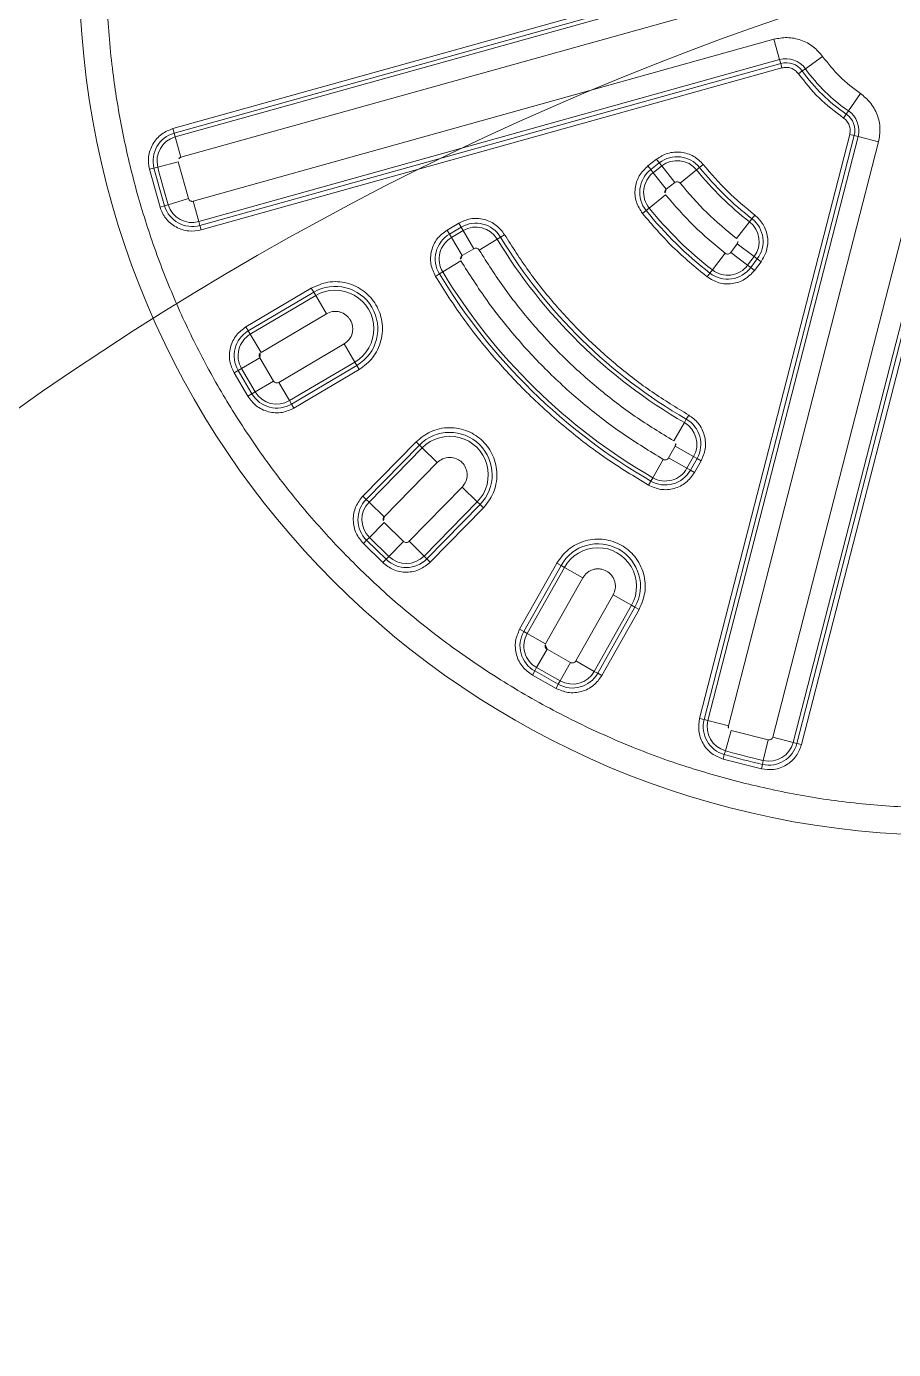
# Model space of a CAD drawing. Header units: metres. Extents: x 859577 to 860336, y 1645916 to 1646650.
# Drawn here: x 859953.9098 to 859954.1025, y 1646454.1554 to 1646454.4494 of the extents above; entities that cross this region are included whole.
import ezdxf

# ---------------------------------------------------------------- set-up
doc = ezdxf.new("R2010")
doc.units = ezdxf.units.M
doc.layers.add('A-ACCESORIOS', color=30, linetype='Continuous', lineweight=20)
doc.layers.add('PISO', color=31, linetype='Continuous', lineweight=15)

# ---------------------------------------------------------------- blocks, each defined once
blk = doc.blocks.new('mu10-3')
at = {"layer": 'A-ACCESORIOS', "linetype": 'Continuous', "ltscale": 20}
for p, q in [((-0.6771090008782039, 0.1884893867574533), (-0.610116943353944, 0.3045230340929947)), ((-0.6092129550542609, 0.3040011161958773), (-0.676205012573746, 0.1879674688684645)), ((-0.6754516889872093, 0.1875325372929524), (-0.6084596314638588, 0.3035661846270159)), ((-0.5501980854910471, 0.3035661846047333), (-0.4832060827177997, 0.1875326321004422)), ((-0.4824527590947127, 0.1879675636969296), (-0.5494447618681306, 0.3040011162012206)), ((-0.5485407735651506, 0.3045230340929947), (-0.4815487707905959, 0.1884894815867142)), ((-0.6713837416205024, 0.1851839067854257), (-0.6043916840970383, 0.3012175541197735)), ((-0.5860311184472948, 0.2963595714898588), (-0.5852176415598365, 0.3009858568279924)), ((-0.5726265984650922, 0.2963595714518874), (-0.5734400753591444, 0.3009858568279924)), ((-0.5542660328136435, 0.3012175541283), (-0.4872740300429541, 0.1851840016168467)), ((-0.5955998209263953, 0.296141569555175), (-0.6625918784514511, 0.1801079222182693)), ((-0.5915318736021504, 0.2937929390724889), (-0.5955998209263953, 0.296141569555175)), ((-0.586181762323406, 0.2955028519374423), (-0.5863625349664403, 0.2944747885208017)), ((-0.5860311184472948, 0.2963595714898588), (-0.5861817623232923, 0.2955028519377265)), ((-0.5724759545958591, 0.2955028519377265), (-0.5726265984650922, 0.2963595714518874)), ((-0.5724759545958591, 0.2955028519377265), (-0.5722951819526543, 0.2944747885208017)), ((-0.5671258433488902, 0.2937929390504905), (-0.5630578959819559, 0.296141569557733)), ((-0.4960658932077422, 0.1801080170519072), (-0.5630578959819559, 0.296141569557733)), ((-0.5915318736021504, 0.2937929390724889), (-0.6585239310937823, 0.1777592917163133)), ((-0.6577706075072456, 0.1773243601409149), (-0.5907785499845204, 0.2933580074737847)), ((-0.5898745616801193, 0.2928360895845685), (-0.6568666192039245, 0.1768024422496524)), ((-0.590778549984293, 0.2933580074736142), (-0.5915318736021504, 0.2937929390724889)), ((-0.5907785499845204, 0.2933580074737847), (-0.5898745616809151, 0.2928360895832611)), ((-0.5678791669314478, 0.2933580074683277), (-0.5687831552360763, 0.2928360895793958)), ((-0.5017911524637384, 0.1768025370769237), (-0.5687831552389753, 0.2928360895845685)), ((-0.5671258433488902, 0.2937929390504905), (-0.5678791669354268, 0.2933580074749784)), ((-0.5678791669354268, 0.2933580074749784), (-0.5008871641612131, 0.1773244549692663)), ((-0.5001338405746765, 0.1777593865448921), (-0.5671258433488902, 0.2937929390504905)), ((-0.5874625186858111, 0.2642291535958634), (-0.5873424578091431, 0.2652660617517313)), ((-0.5711951982333972, 0.2642291535958634), (-0.5713152591098378, 0.2652660617516744)), ((-0.5875625694163773, 0.2633650634660398), (-0.5881028433611846, 0.2586989767647765)), ((-0.5875625694163773, 0.2633650634660398), (-0.5874625186858111, 0.2642291535958634)), ((-0.5711951982333972, 0.2642291535959203), (-0.571095147502831, 0.2633650634660967)), ((-0.571095147502831, 0.2633650634660398), (-0.57055487355791, 0.2586989767647765)), ((-0.595920585554893, 0.2564318122892928), (-0.5956058972328719, 0.2588221074047397)), ((-0.5956058972328719, 0.2588221074047397), (-0.5945709916117039, 0.2586858594949604)), ((-0.564086725307277, 0.2586858594947898), (-0.563051819686109, 0.2588221074045691)), ((-0.5630518196863363, 0.2588221074054786), (-0.5627371313642016, 0.2564318122892928)), ((-0.5948856799336681, 0.2562955643798546), (-0.5959205855547793, 0.2564318122896907)), ((-0.5945709916117039, 0.2586858594949604), (-0.5948856799336681, 0.2562955643798546)), ((-0.5948856799336681, 0.2562955643798546), (-0.5940232585825811, 0.2561820244550859)), ((-0.5937085702607874, 0.2585723195699074), (-0.5945709916117039, 0.2586858594947898)), ((-0.5940232585825811, 0.2561820244550859), (-0.5937085702607874, 0.2585723195699074)), ((-0.5940232585825811, 0.2561820244550859), (-0.5893661832872112, 0.2555689088611643)), ((-0.5890514949654175, 0.2579592039758154), (-0.5937085702607874, 0.2585723195699074)), ((-0.5893661832872112, 0.2555689088611643), (-0.5890514949654175, 0.2579592039758154)), ((-0.5649491466583072, 0.2585723195699074), (-0.569606221953677, 0.2579592039758154)), ((-0.569606221953677, 0.2579592039758154), (-0.5692915336318833, 0.2555689088609938)), ((-0.5646344583365135, 0.2561820244550859), (-0.5692915336318833, 0.2555689088609938)), ((-0.564086725307277, 0.2586858594947898), (-0.5649491466583072, 0.2585723195699074)), ((-0.5649491466583072, 0.2585723195699074), (-0.5646344583365135, 0.2561820244550859)), ((-0.5637720369855401, 0.2562955643798546), (-0.5646344583365135, 0.256182024455029)), ((-0.5637720369855401, 0.2562955643797409), (-0.564086725307277, 0.2586858594947898)), ((-0.5637720369855401, 0.2562955643797409), (-0.5627371313642016, 0.2564318122895202)), ((-0.5891576465788262, 0.2499395333993562), (-0.5886151631116832, 0.2546053637356067)), ((-0.5695000703402684, 0.2499395333993562), (-0.5700425538074114, 0.2546053637356067)), ((-0.5892581064802584, 0.2490754907445307), (-0.5891576465788262, 0.2499395333993562)), ((-0.569399610438893, 0.2490754907444739), (-0.5695000703402684, 0.2499395333993562)), ((-0.5892581064802016, 0.2490754907444739), (-0.5893786583617953, 0.248038639558672)), ((-0.569399610438893, 0.2490754907444739), (-0.569279058557413, 0.2480386395586152)), ((-0.6084422170989114, 0.2213775915448082), (-0.6096131971699492, 0.2168286282880558)), ((-0.6084422170989114, 0.2213775915448082), (-0.6082253689376671, 0.2222199921479842)), ((-0.6082253689375534, 0.2222199921479842), (-0.6079651511440147, 0.2232308728717385)), ((-0.5504323479815412, 0.2222199921479842), (-0.5506925657750799, 0.2232308728717385)), ((-0.5504323479815412, 0.222219992148041), (-0.5502154998201831, 0.221377591544865)), ((-0.5502154998201831, 0.221377591544865), (-0.5490445197491454, 0.2168286282880558)), ((-0.6178207216086662, 0.2150205139730019), (-0.6170407866997607, 0.2179312706801397)), ((-0.6160325187603917, 0.2176611060999676), (-0.6170407866997607, 0.2179312706800829)), ((-0.6160325187603917, 0.2176611060999676), (-0.6168124536691835, 0.2147503493936256)), ((-0.616032518760619, 0.2176611060998539), (-0.6151922954778115, 0.2174359689498147)), ((-0.5426251981587029, 0.2176611060999676), (-0.5434654214413968, 0.2174359689498147)), ((-0.5426251981587029, 0.2176611060999676), (-0.5416169302193339, 0.217931270680026)), ((-0.5418452632496837, 0.2147503493932845), (-0.5426251981587029, 0.2176611060999676)), ((-0.5416169302194476, 0.2179312706804808), (-0.5408369953105421, 0.2150205139733998)), ((-0.6168124536691835, 0.2147503493936256), (-0.6178207216085525, 0.215020513973684)), ((-0.6168124536691835, 0.2147503493936256), (-0.6159722303864896, 0.2145252122435863)), ((-0.6159722303864896, 0.2145252122435863), (-0.6151922954776978, 0.2174359689497578)), ((-0.6151922954776978, 0.2174359689497578), (-0.6106550897509919, 0.2162202283393526)), ((-0.6114350246597837, 0.2133094716331811), (-0.6106550897509919, 0.2162202283393526)), ((-0.5434654214413968, 0.2174359689498147), (-0.5480026271681027, 0.2162202283393526)), ((-0.5480026271681027, 0.2162202283393526), (-0.5472226922595382, 0.2133094716336927)), ((-0.5434654214413968, 0.2174359689498147), (-0.542685486532605, 0.2145252122435295)), ((-0.542685486532605, 0.2145252122435295), (-0.5418452632497974, 0.2147503493934551)), ((-0.5408369953105421, 0.2150205139733998), (-0.5418452632496837, 0.2147503493932845)), ((-0.6159722303864896, 0.2145252122435863), (-0.6114350246597837, 0.2133094716331811)), ((-0.6119928548783946, 0.207708627886916), (-0.6108207974484117, 0.2122573136772985)), ((-0.5466648620408137, 0.207708627886916), (-0.5478369194706829, 0.2122573136773553)), ((-0.5472226922595382, 0.2133094716336927), (-0.542685486532605, 0.2145252122435295)), ((-0.6122099025505463, 0.2068662786664959), (-0.6124703597571965, 0.2058554596019349)), ((-0.6122099025505463, 0.206866278666439), (-0.6119928548782809, 0.207708627886916)), ((-0.546447814368662, 0.206866278666439), (-0.5466648620408137, 0.2077086278868592)), ((-0.546447814368662, 0.2068662786664959), (-0.546187357161898, 0.2058554596019349)), ((-0.676205012573746, 0.1879674688684645), (-0.6771090008774081, 0.1884893867588744)), ((-0.4824527590948264, 0.1879675636969296), (-0.4815487707910506, 0.1884894815874532)), ((-0.6762050125736323, 0.1879674688684077), (-0.6754516889872093, 0.1875325372929524)), ((-0.6754516889872093, 0.1875325372929524), (-0.6713837416205024, 0.1851839067854257)), ((-0.4832060826812494, 0.1875326321214743), (-0.4872740300429541, 0.1851840016168467)), ((-0.4824527590947127, 0.1879675636969296), (-0.4832060826812494, 0.1875326321214743)), ((-0.6735338572148635, 0.1800132070983977), (-0.6710877191769669, 0.1840232781373743)), ((-0.6637450235758706, 0.1797839708556808), (-0.6710877191770805, 0.1840232781374311)), ((-0.63468741443927, 0.1683726248263611), (-0.6303199858249968, 0.1846720903129722)), ((-0.6293117178948933, 0.184401925699035), (-0.633679146499901, 0.16810246024653)), ((-0.6328389232172071, 0.1678773230964907), (-0.6284714946120857, 0.1841767885489389)), ((-0.6293117178948933, 0.184401925699035), (-0.6303199858341486, 0.1846720902790935)), ((-0.6293117178948933, 0.184401925699035), (-0.6284714946120857, 0.1841767885489389)), ((-0.6284714946120857, 0.1841767885489389), (-0.623934288885323, 0.1829610479385337)), ((-0.6283017174903875, 0.1666615824861424), (-0.623934288885323, 0.1829610479385337)), ((-0.5301862225101104, 0.1841767884514525), (-0.5347234280231987, 0.1829610478983454)), ((-0.5347234280231987, 0.1829610478983454), (-0.530355999428707, 0.1666615824857445)), ((-0.529345999025395, 0.1844019257034688), (-0.5301862225101104, 0.1841767884514525)), ((-0.5301862225101104, 0.1841767884514525), (-0.5258187937020011, 0.1678773230964907)), ((-0.5293459990255087, 0.184401925703412), (-0.5283377310861397, 0.1846720902835273)), ((-0.5249785704191936, 0.1681024602465868), (-0.5293459990255087, 0.184401925703412)), ((-0.5283377310873902, 0.1846720902877905), (-0.5239703024801656, 0.1683726248273274)), ((-0.4875701127028833, 0.1840233362406707), (-0.4949126861816922, 0.1797840994661328)), ((-0.4851243045429783, 0.1800130639950339), (-0.4875701127028833, 0.1840233362406707)), ((-0.6739868457403304, 0.1792706013503675), (-0.6735338572148635, 0.1800132070983409)), ((-0.6659947779477875, 0.175660517654137), (-0.6637450235758706, 0.1797839708556239)), ((-0.6585239310937823, 0.1777592917163133), (-0.662591878460546, 0.1801079222235558)), ((-0.6164567347908019, 0.1809574433360694), (-0.62082416339058, 0.1646579779031185)), ((-0.6119195292832273, 0.1797417027628399), (-0.6164567347908019, 0.1809574433360694)), ((-0.6119195292712334, 0.1797417028074051), (-0.6162869578775485, 0.1634422373505799)), ((-0.6154467343807823, 0.1632171001431857), (-0.6110793057745809, 0.1795165656000108)), ((-0.6110793057745809, 0.1795165656000108), (-0.6119195292712334, 0.1797417028074051)), ((-0.6110793057745809, 0.1795165656000108), (-0.6100710378353256, 0.1792464010198955)), ((-0.5475784111433768, 0.1795165655956339), (-0.5485866790826321, 0.1792464010155754)), ((-0.5475784111433768, 0.1795165655956339), (-0.5467381878604556, 0.17974170274573)), ((-0.5475784111432631, 0.1795165655956339), (-0.5432109825383122, 0.1632171001432994)), ((-0.5467381878605693, 0.17974170274573), (-0.5422009821338065, 0.1809574433560783)), ((-0.5423707592555047, 0.1634422372933386), (-0.5467381878605693, 0.17974170274573)), ((-0.5378335535287988, 0.164657977903687), (-0.5422009821338065, 0.1809574433560783)), ((-0.4960658932077422, 0.1801080170519072), (-0.5001338405746765, 0.1777593865447216)), ((-0.4926625926208317, 0.1756608313440324), (-0.4949126861816922, 0.1797840994661328)), ((-0.4846713771059399, 0.1792704209865974), (-0.4851243045429783, 0.1800130639949771)), ((-0.6739868457403304, 0.1792706013504244), (-0.674530431970993, 0.1783794744528677)), ((-0.6669113445416315, 0.1739805922746314), (-0.6745304319716183, 0.1783794744532656)), ((-0.6577706075072456, 0.1773243601408581), (-0.6585239310937823, 0.1777592917163133)), ((-0.6577706075072456, 0.1773243601409149), (-0.6568666192034698, 0.1768024422503913)), ((-0.6100710378342455, 0.1792464010242156), (-0.6144384664414133, 0.1629469355637525)), ((-0.5887666494487576, 0.1765790486624041), (-0.589810485229691, 0.1765790486624041)), ((-0.589810485229691, 0.1597046003257674), (-0.589810485229691, 0.1765790486974765)), ((-0.5887666494487576, 0.1765790486624041), (-0.5878967862979039, 0.1765790486624041)), ((-0.5887666494486439, 0.1765790486624041), (-0.5887666494486439, 0.1597046003260516)), ((-0.5878967862979039, 0.1597046003260516), (-0.5878967862979039, 0.176579048662461)), ((-0.5878967862979039, 0.176579048662461), (-0.5831995252833622, 0.1765790486623473)), ((-0.5831995252833622, 0.1597046003255969), (-0.5831995252833622, 0.1765790486623473)), ((-0.5707609308428232, 0.1765790486207948), (-0.575458191635903, 0.1765790486415995)), ((-0.575458191635903, 0.1765790486415995), (-0.575458191635903, 0.159704600326279)), ((-0.5707609308427095, 0.1765790486207948), (-0.5707609306213044, 0.1597046003259948)), ((-0.569891067470337, 0.1765790486668948), (-0.5707609308427095, 0.1765790486207948)), ((-0.5698910674704507, 0.1597046003260516), (-0.5698910674704507, 0.1765790486668948)), ((-0.5698910674704507, 0.1765790486668948), (-0.5688472316894035, 0.1765790486668948)), ((-0.5688472316894035, 0.1765790486713286), (-0.5688472316895172, 0.1597046003267337)), ((-0.5442192504775676, 0.1629469355628999), (-0.5485866790917839, 0.179246401049511)), ((-0.5017911524636247, 0.1768025370769237), (-0.5008871641601331, 0.1773244549676747)), ((-0.5001338405746765, 0.1777593865449489), (-0.5008871641610995, 0.17732445496938)), ((-0.484127864179527, 0.1783792493776559), (-0.4917458878374532, 0.1739809813680608)), ((-0.4846713771059399, 0.1792704209865974), (-0.4841278641815734, 0.1783792493764622)), ((-0.66641139912781, 0.1748969152094446), (-0.6669113445437347, 0.1739805922757682)), ((-0.66641139912781, 0.1748969152093878), (-0.6659947779477875, 0.175660517654137)), ((-0.4922459086280355, 0.1748972631733068), (-0.4926625926208317, 0.1756608313440324)), ((-0.4922459086280355, 0.1748972631733068), (-0.4917458878367711, 0.1739809813684587)), ((-0.633679146499901, 0.16810246024653), (-0.63468741443927, 0.1683726248266453)), ((-0.633679146499901, 0.16810246024653), (-0.6328389232172071, 0.1678773230964907)), ((-0.6328389232172071, 0.1678773230964907), (-0.6283017174903875, 0.1666615824861424)), ((-0.5258187937020011, 0.1678773230964907), (-0.530355999428707, 0.1666615824857445)), ((-0.5249785704193073, 0.16810246024653), (-0.5258187937020011, 0.1678773230964907)), ((-0.5249785704193073, 0.16810246024653), (-0.5239703024799383, 0.1683726248266453)), ((-0.6289112042074976, 0.1610743142141473), (-0.6276954635972061, 0.1656115199408532)), ((-0.6218742259360965, 0.1640517240106192), (-0.6276954635972061, 0.1656115199408532)), ((-0.6162869576635899, 0.1634422372933386), (-0.62082416339058, 0.1646579779031185)), ((-0.5423707592555047, 0.1634422372933386), (-0.5378335535287988, 0.164657977903687)), ((-0.5309622533223433, 0.1656115199408532), (-0.5367834909835665, 0.1640517240105623)), ((-0.5309622533223433, 0.1656115199408532), (-0.529746512711597, 0.1610743142140336)), ((-0.6218742259360965, 0.1640517240106192), (-0.6230899665455922, 0.1595145182836291)), ((-0.6154467343807823, 0.1632171001431857), (-0.6162869576635899, 0.1634422372932818)), ((-0.615446734380896, 0.1632171001431857), (-0.614438466441527, 0.1629469355631272)), ((-0.5432109825383122, 0.1632171001432994), (-0.5442192504776813, 0.1629469355631272)), ((-0.5432109825383122, 0.1632171001432994), (-0.5423707592555047, 0.1634422372933386)), ((-0.5355677503731613, 0.1595145182837427), (-0.5367834909835665, 0.1640517240104487)), ((-0.6291363413576505, 0.1602340909313398), (-0.6294065059378227, 0.1592258229921413)), ((-0.6235852682756899, 0.157666027061623), (-0.6294065059371405, 0.1592258229919139)), ((-0.6291363413576505, 0.1602340909312829), (-0.6289112042074976, 0.1610743142140905)), ((-0.6291363413570821, 0.1602340909311692), (-0.6233151036960862, 0.1586742950009352)), ((-0.623089966546047, 0.1595145182837427), (-0.6289112042074976, 0.1610743142140905)), ((-0.623089966546047, 0.1595145182836859), (-0.6233151036960862, 0.1586742950009352)), ((-0.5887666494486439, 0.1597046003260516), (-0.589810485229691, 0.1597046003260516)), ((-0.5887666494486439, 0.1597046003260516), (-0.5878967862979039, 0.1597046003260516)), ((-0.5878967862979039, 0.1597046003260516), (-0.5831995252833622, 0.1597046003255969)), ((-0.5823421528054382, 0.1541499668335859), (-0.5823421528049835, 0.1588472278481277)), ((-0.5763155641135427, 0.1588472278481277), (-0.5823421528049835, 0.1588472278481277)), ((-0.5763155641135427, 0.1588472278481277), (-0.57631556411377, 0.1541499668335859)), ((-0.5707609306211907, 0.1597046003260516), (-0.575458191635903, 0.159704600326279)), ((-0.5698910674704507, 0.1597046003261084), (-0.5707609306213044, 0.1597046003261084)), ((-0.5698910674704507, 0.1597046003260516), (-0.5688472316895172, 0.1597046003260516)), ((-0.5297465127114833, 0.1610743142140336), (-0.5355677503731613, 0.1595145182836859)), ((-0.5353426132230084, 0.1586742950009352), (-0.5355677503731613, 0.1595145182836859)), ((-0.5353426132223262, 0.1586742950012194), (-0.5295213755614441, 0.1602340909313966)), ((-0.5292512109809309, 0.1592258229921981), (-0.5350724486422678, 0.1576660270619072)), ((-0.5297465127114833, 0.1610743142140905), (-0.5295213755615578, 0.1602340909313966)), ((-0.5292512109809309, 0.1592258229921981), (-0.529521375561103, 0.1602340909314535)), ((-0.6235852682756899, 0.1576660270615662), (-0.6233151036957452, 0.1586742950008784)), ((-0.5353426132230084, 0.1586742950009352), (-0.5350724486430636, 0.1576660270616799)), ((-0.57631556411377, 0.1541499668335859), (-0.5823421528054382, 0.1541499668335859)), ((-0.5823421528054382, 0.1532801036827891), (-0.5823421528054382, 0.1541499668335859)), ((-0.5823421528046424, 0.1532801036827323), (-0.57631556411377, 0.1532801036827323)), ((-0.5823421528054382, 0.1532801036827323), (-0.5823421528054382, 0.1522362679017419)), ((-0.57631556411377, 0.1541499668335291), (-0.57631556411377, 0.1532801036827323)), ((-0.5763155641133153, 0.1522362679017419), (-0.5763155641133153, 0.1532801036827323)), ((-0.5763155641133153, 0.1522362679016851), (-0.5823421528046424, 0.1522362679016851))]:
    blk.add_line(p, q, dxfattribs=at)
for centre, radius in [((0, 0), 0.6689513447619461), ((-0.579328858459462, 0.334475672380961), 0.1928508381295697)]:
    blk.add_circle(centre, radius, dxfattribs=at)
for centre, radius, start, end in [((-0.5869478052543968, 0.2911463259742959), 0.005293226190874079, 80.02717248376209, 149.9999999655928), ((-0.5869478052543968, 0.2911463259742959), 0.004423363001115108, 80.0271724839672, 150.0000000184694), ((-0.579328858459462, 0.334475672380961), 0.03957073444687502, 260.0271724839671, 279.9728275160327), ((-0.579328858459462, 0.334475672380961), 0.0387008712960315, 260.0271724839671, 279.9728275160327), ((-0.5717099116646409, 0.2911463259742959), 0.005293226152293152, 30.00000000000341, 99.97282751578169), ((-0.5717099116646409, 0.2911463259742959), 0.004423363001435563, 29.99999989976595, 99.97282751603284), ((-0.5882014574278287, 0.2578472944109649), 0.006424496643351699, 83.39528299658552, 172.4999999988711), ((-0.5882014574278287, 0.2578472944109649), 0.005554633492513458, 83.39528298632315, 172.4999999999748), ((-0.579328858459462, 0.334475672380961), 0.07158570175931442, 263.3952829865166, 276.6047170134834), ((-0.579328858459462, 0.334475672380961), 0.07071583860847248, 263.3952829865166, 276.6047170134834), ((-0.5704562594912659, 0.2578472944109649), 0.006424496643352059, 7.500000000025224, 96.60471701348335), ((-0.5704562594912659, 0.2578472944109649), 0.005554633492582355, 7.499999999962609, 96.60471701367683), ((-0.5882014574278287, 0.2578472944109649), 0.0008573724779792612, 83.39528298632315, 172.5000000001654), ((-0.5704562594912659, 0.257847294410908), 0.0008573724780229328, 7.500000001585392, 96.6047170170538), ((-0.5885161457496224, 0.2554569992961433), 0.006424496643352086, 172.5000000003658, 263.3681510903576), ((-0.5885161457496224, 0.2554569992961433), 0.005554633492508203, 172.5000000004317, 263.3681510899673), ((-0.5701415711694722, 0.2554569992961433), 0.005554633492494062, 276.6318489100326, 7.499999999696831), ((-0.5701415711694722, 0.2554569992961433), 0.006424496643351847, 276.6318489098327, 7.499999998402441), ((-0.5885161457499635, 0.2554569992964844), 0.0008573724783143009, 172.5000000111734, 263.3681511117944), ((-0.5701415711694722, 0.2554569992961433), 0.000857372478007909, 276.6318489119148, 7.500000001256998), ((-0.579328858459462, 0.334475672380961), 0.08510560422096083, 263.3681510901673, 276.6318489098327), ((-0.579328858459462, 0.334475672380961), 0.08597546737180226, 263.3681510901673, 276.6318489098327), ((-0.6098269315316998, 0.2159983240133556), 0.006424496643351396, 75.56449957103419, 164.9999999988798), ((-0.6098269315316998, 0.2159983240133556), 0.005554633492511681, 75.56449957103419, 165.0000000000861), ((-0.579328858459462, 0.334475672380961), 0.1167851169459316, 255.5644995710342, 284.4355004289658), ((-0.579328858459462, 0.334475672380961), 0.1159152537950906, 255.5644995710342, 284.4355004289658), ((-0.5488307853873948, 0.2159983240133556), 0.006424496643353212, 15.00000000071256, 104.4355004287636), ((-0.5488307853873948, 0.2159983240133556), 0.005554633492526819, 15.00000000003872, 104.4355004289658), ((-0.6106068664405484, 0.2130875673071273), 0.006424496643351731, 165.0000000000861, 255.5509294465303), ((-0.6098269315318134, 0.2159983240132419), 0.0008573724780818828, 75.56449956416019, 164.9999999962189), ((-0.5488307853872811, 0.2159983240132988), 0.0008573724780548925, 15.0000000031238, 104.4355004349621), ((-0.5480508504785462, 0.2130875673070705), 0.006424496643325841, 284.449070557334, 14.99999999903698), ((-0.6106068664405484, 0.2130875673071273), 0.005554633492509635, 164.9999999998808, 255.5509294465303), ((-0.6106068664405484, 0.2130875673070136), 0.0008573724780611626, 164.9999999964078, 255.5509294407393), ((-0.5480508504778072, 0.2130875673084347), 0.0008573724790096817, 284.4490704791679, 14.99999996344081), ((-0.5480508504785462, 0.2130875673070705), 0.005554633492476179, 284.4490705536711, 15.00000000011923), ((-0.579328858459462, 0.334475672380961), 0.1317775414275668, 255.5509294465303, 284.4490705534697), ((-0.579328858459462, 0.334475672380961), 0.1309076782767652, 255.5509294465303, 284.4490705534697), ((-0.6201955118352771, 0.1819592456473629), 0.009437790989218311, 345.0000000274786, 165.0000000000221), ((-0.5384622050838175, 0.181959245647306), 0.0094377909892149, 15.00000002790278, 194.9999999997716), ((-0.6201955118352771, 0.1819592456473629), 0.00856792783828556, 344.9999997216251, 165.0000000000221), ((-0.5384622050838175, 0.181959245647306), 0.008567927838288813, 14.99999972218994, 194.9999999997716), ((-0.6706412352740472, 0.1847552205466627), 0.006424496643341498, 149.9999999993313, 238.6168640916306), ((-0.6706412352740472, 0.1847552205466627), 0.005554633492561125, 149.9999999997632, 238.6168640916306), ((-0.579328858459462, 0.1765790486623473), 0.009437790989211632, 2.774868570733482e-08, 179.9999999998078), ((-0.4880165363944116, 0.1847553153752415), 0.005554633492495252, 301.3784227389266, 30.00000000000341), ((-0.4880165363944116, 0.1847553153752415), 0.006424496643328704, 301.3784227389266, 30.00000000000341), ((-0.6706412352737061, 0.1847552205459237), 0.0008573724785320714, 149.9999999822752, 238.6168640525611), ((-0.579328858459462, 0.1765790486623473), 0.008567927838299577, 359.9999997219953, 179.9999999998078), ((-0.4880165363947526, 0.1847553153743888), 0.0008573724843854829, 301.3784227836175, 30.00000002400049), ((-0.5796277348640047, 0.3339580032632057), 0.1803257055474467, 238.6168640916306, 241.3831359083398), ((-0.4953233868606048, 0.1805367032909544), 0.0008573724786045118, 209.999999978087, 298.6215772178348), ((-0.579328858459462, 0.334475672380961), 0.180923175320416, 298.621577261034, 301.3784227389266), ((-0.5796277348640047, 0.3339580032632057), 0.1811955686982778, 238.6168640916306, 241.3831359083398), ((-0.6633343848069444, 0.1805366084625462), 0.006424496643351268, 241.3831359081067, 330.0000000002285), ((-0.6633343848069444, 0.1805366084625462), 0.005554633492465425, 241.383135907907, 330.0000000001731), ((-0.4953233868615143, 0.1805367032911818), 0.00642449664335217, 210.000000018533, 298.621577261034), ((-0.4953233868615143, 0.1805367032911818), 0.005554633492456999, 210.0000000000033, 298.621577261034), ((-0.579328858459462, 0.334475672380961), 0.1817930384712023, 298.621577261034, 301.3784227389266), ((-0.6274735592710954, 0.1664396781600885), 0.006424496643362974, 165.0000000001469, 254.999999999146), ((-0.6274735592710954, 0.1664396781600885), 0.005554633492496018, 164.9999999995537, 254.9999999998199), ((-0.5311841576479992, 0.1664396781600317), 0.005554633492557515, 285.0000000004463, 15.00000000003872), ((-0.5311841576479992, 0.1664396781600317), 0.006424496643329694, 285.0000000034508, 15.00000000011923), ((-0.621652321611009, 0.164879882228945), 0.0008573724790754801, 255.0000000407699, 345.0000000379046), ((-0.5311841576483971, 0.1664396781591222), 0.0008573724786474919, 285.0000000245681, 15.00000002503973), ((-0.6216523216096448, 0.1648798822297408), 0.006424496643345124, 255.0000000032319, 344.9999999998807), ((-0.6216523216096448, 0.1648798822297408), 0.005554633492502626, 255.0000000006162, 344.9999999998807), ((-0.5370053953095066, 0.164879882229684), 0.006424496643359477, 194.9999999991175, 284.9999999997716), ((-0.5370053953095066, 0.164879882229684), 0.005554633492497725, 194.9999999990368, 284.9999999999779), ((-0.5823421528054382, 0.1597046003261084), 0.006424496643344272, 180.0000000006447, 270), ((-0.5823421528054382, 0.1597046003261084), 0.005554633492530875, 180.0000000003875, 270), ((-0.5823421528045287, 0.159704600325199), 0.0008573724788656148, 179.9999999690237, 269.9999999708313), ((-0.57631556411377, 0.1597046003261084), 0.005554633492542867, 270.0000000008403, 1.302755197527456e-10), ((-0.5763155641133153, 0.1597046003264495), 0.0008573724783849864, 269.9999999847708, 359.9999999855459), ((-0.57631556411377, 0.1597046003261084), 0.006424496643355576, 270.00000000355, 359.9999999996776)]:
    blk.add_arc(centre, radius, start, end, dxfattribs=at)
for points, knots in [([(-0.4859167337404529, 0.1726811263246759), (-0.4820816737418454, 0.1750030824181863), (-0.4743143961795226, 0.1797058191347105), (-0.4632198501205949, 0.1879069478158044), (-0.4524845906992141, 0.1970604354579564), (-0.4422792568729506, 0.2072319845981383), (-0.433245082829842, 0.2177514547104806), (-0.4253627817860774, 0.2284087615797716), (-0.4185710213526477, 0.2390108277091372), (-0.4124582136598178, 0.2501449366232578), (-0.4070806469033528, 0.261751047016844), (-0.402488449521627, 0.273762471131306), (-0.3987275118732327, 0.286083488688746), (-0.3958240706950846, 0.2986342705279981), (-0.3937952409868899, 0.3113325544254621), (-0.3926492907211241, 0.3240725322895059), (-0.3923760987091214, 0.3367713505420511), (-0.3929567671231666, 0.349348927213839), (-0.3944546273126548, 0.3625195018374257), (-0.3970177059496223, 0.3761472829188506), (-0.4007736893436231, 0.3900564064117589), (-0.4054802963896122, 0.4033591741373357), (-0.4110370801636805, 0.4159806595196756), (-0.4173945099324783, 0.427968357310931), (-0.4245974091347193, 0.4394678443161979), (-0.4327493902575839, 0.4505907669306453), (-0.4419165772270617, 0.4613182337209878), (-0.4520843507155519, 0.4715257473567362), (-0.462604825690164, 0.4805593412606868), (-0.4732619011245447, 0.4884417759190569), (-0.4838640263998855, 0.4952335022063608), (-0.4949981192704627, 0.5013463191592109), (-0.5066042340231434, 0.5067238834064369), (-0.5186156569490663, 0.5113160814445905), (-0.5309366748714979, 0.5150770189951572), (-0.5434874564442111, 0.5179804599064823), (-0.5561857410429525, 0.520009290777125), (-0.568925716386218, 0.5211552366896512), (-0.5816245439042973, 0.5214284447450268), (-0.5942020864225128, 0.5208477171768209), (-0.607372794688672, 0.5193500884605555), (-0.6209999955424905, 0.5167860048549073), (-0.6349112991790093, 0.5130337975277257), (-0.6482061626523432, 0.508313567334767), (-0.6608560246623938, 0.5028059338316666), (-0.6688125246918162, 0.498430536167632), (-0.672740983178528, 0.4962702184372461)], [0, 0, 0, 0, 0.02291043124393885, 0.04640127627856701, 0.07043889536440066, 0.09498252486860069, 0.119987007813452, 0.1412571413465029, 0.1627018157893435, 0.1843088610492793, 0.2061448528974916, 0.2280462251742267, 0.2499999996147193, 0.271952791039605, 0.2938541685496897, 0.315691138189361, 0.3372972159685447, 0.3587419054823087, 0.3800129914506221, 0.4050168025324468, 0.4295600826501582, 0.4535976939681217, 0.4770894055705903, 0.4999999997767688, 0.5229099078263222, 0.5464012767191548, 0.5704388958051743, 0.5949825253142079, 0.6199870082600594, 0.6412571417913685, 0.6627018162343636, 0.6843088614958872, 0.7061448533414497, 0.7280462256163862, 0.7500000000613233, 0.7719527914840741, 0.7938541689949458, 0.8156911386359668, 0.8372972164167378, 0.8587419059311827, 0.8800129918972291, 0.9050168029778312, 0.9295600830954692, 0.9535976944176974, 0.9770892313843613, 0.9999999999999999, 0.9999999999999999, 0.9999999999999999, 0.9999999999999999]), ([(-0.672740983178528, 0.4962702184372461), (-0.6765760431772492, 0.4939482623437357), (-0.6843433207395719, 0.4892455256272115), (-0.6954378667984997, 0.4810443969461744), (-0.7061731262198805, 0.4718909093039656), (-0.7163784600462577, 0.4617193601637837), (-0.7254126340892526, 0.4511998900514413), (-0.7332949351330171, 0.4405425831822072), (-0.7400866955664469, 0.4299405170527848), (-0.7461995032592768, 0.4188064081386642), (-0.7515770700158555, 0.4072002977451348), (-0.7561692673974107, 0.3951888736306159), (-0.7599302050458618, 0.382867856073176), (-0.7628336462241236, 0.3703170742339807), (-0.764862475932091, 0.3576187903365167), (-0.7660084261980842, 0.3448788124724729), (-0.7662816182099732, 0.3321799942198709), (-0.765700949795928, 0.3196024175481398), (-0.7642030896064398, 0.3064318429244963), (-0.7616400109694155, 0.2928040618430714), (-0.7578840275755283, 0.2788949383502199), (-0.7531774205294823, 0.2655921706245863), (-0.7476206367554141, 0.2529706852422464), (-0.74126320698673, 0.2409829874510478), (-0.7340603077843184, 0.2294835004457241), (-0.7259083266615107, 0.2183605778312767), (-0.7167411396920329, 0.2076331110409342), (-0.7065733662035427, 0.1974255974051857), (-0.6960528912290442, 0.1883920035012352), (-0.6853958157945499, 0.1805095688429219), (-0.6747936905193228, 0.1737178425556181), (-0.6636595976486319, 0.1676050256027111), (-0.6520534828959512, 0.1622274613555419), (-0.6400420599700851, 0.1576352633173883), (-0.6277210420475399, 0.1538743257667647), (-0.6151702604749971, 0.1509708848554965), (-0.6024719758761421, 0.148942053984797), (-0.5897320005328766, 0.1477961080722707), (-0.5770331730147973, 0.147522900016952), (-0.5644556304966386, 0.1481036275851579), (-0.5512849222305363, 0.1496012563013664), (-0.5376577213765472, 0.1521653399070146), (-0.5237464177401989, 0.1559175472342531), (-0.5104515542666945, 0.1606377774272119), (-0.4978016922568145, 0.1661454109303122), (-0.4898451922272216, 0.17052080859429), (-0.4859167337404529, 0.1726811263246759)], [0, 0, 0, 0, 0.02291043124393901, 0.04640127627856701, 0.07043889536440079, 0.09498252486860091, 0.119987007813452, 0.141257141346503, 0.1627018157893436, 0.1843088610492794, 0.2061448528974917, 0.2280462251742267, 0.2499999996147195, 0.271952791039605, 0.2938541685496898, 0.3156911381893611, 0.3372972159685447, 0.3587419054823088, 0.3800129914506222, 0.4050168025324468, 0.4295600826501583, 0.4535976939681217, 0.4770894055705904, 0.4999999997767688, 0.5229099078263222, 0.546401276719155, 0.5704388958051744, 0.594982525314208, 0.6199870082600594, 0.6412571417913686, 0.6627018162343637, 0.6843088614958872, 0.7061448533414498, 0.7280462256163863, 0.7500000000613232, 0.771952791484074, 0.7938541689949458, 0.8156911386359668, 0.8372972164167378, 0.8587419059311827, 0.8800129918972293, 0.9050168029778312, 0.9295600830954692, 0.9535976944176973, 0.9770892313843614, 1, 1, 1, 1]), ([(-0.5852176415598365, 0.3009858568279924), (-0.5862107237528562, 0.3010732010860693), (-0.5882450426317973, 0.3012521249197562), (-0.5912335825862556, 0.3003315180500863), (-0.5938589994335643, 0.298632673017039), (-0.5950287770568252, 0.2969587293646896), (-0.5955998209279869, 0.2961415695524465)], [0, 0, 0, 0, 0.2440822339297452, 0.5000000000006436, 0.7559177660711708, 1, 1, 1, 1]), ([(-0.5630578959819559, 0.296141569557733), (-0.5636289398543113, 0.2969587293692939), (-0.5647987174805849, 0.2986326730204496), (-0.5674241343305084, 0.3003315180513368), (-0.5704126742864446, 0.3012521249199267), (-0.5724469931661247, 0.3010732010861261), (-0.5734400753592581, 0.3009858568279924)], [0, 0, 0, 0, 0.2440822338944146, 0.5000000000000263, 0.7559177661056239, 1, 1, 1, 1]), ([(-0.5863625349663266, 0.2944747885208017), (-0.5866984693655581, 0.2945043348575496), (-0.5873866276019726, 0.2945648602309916), (-0.5883975745119301, 0.2942534423872303), (-0.5892856861285622, 0.2936787664050371), (-0.5896813920900286, 0.2931125139250526), (-0.5898745616801193, 0.2928360895845685)], [0, 0, 0, 0, 0.2440822338944522, 0.5000000000002824, 0.7559177661059415, 0.9999999999999999, 0.9999999999999999, 0.9999999999999999, 0.9999999999999999]), ([(-0.5687831552389753, 0.2928360895845685), (-0.568976324829066, 0.2931125139250526), (-0.5693720307905323, 0.2936787664050939), (-0.5702601424071645, 0.2942534423872871), (-0.5712710893172357, 0.2945648602310484), (-0.5719592475535364, 0.2945043348575496), (-0.572295181952768, 0.2944747885208017)], [0, 0, 0, 0, 0.2440822338942263, 0.4999999999999627, 0.7559177661057258, 0.9999999999999999, 0.9999999999999999, 0.9999999999999999, 0.9999999999999999]), ([(-0.5956058972328719, 0.2588221074047397), (-0.5953873129944327, 0.2597322939287778), (-0.5950512365475333, 0.2611317189516171), (-0.5939199382247011, 0.2627230351685057), (-0.5928272563710948, 0.2637792124987755), (-0.5915366397726984, 0.2645815671472747), (-0.5897176070432693, 0.2652909634589378), (-0.5882784718459106, 0.2652758751762008), (-0.5873424578105642, 0.265266061751845)], [0, 0, 0, 0, 0.2396715696323348, 0.3684985252562352, 0.5000000000022116, 0.6315014747478225, 0.7603284303707128, 1, 1, 1, 1]), ([(-0.5713152591095536, 0.2652660617517313), (-0.5703792450740366, 0.2652758751762576), (-0.5689401098765643, 0.2652909634591083), (-0.5671210771472488, 0.2645815671476726), (-0.5658304605486819, 0.263779212499287), (-0.5647377786948482, 0.262723035169131), (-0.563606480372016, 0.2611317189522993), (-0.5632704039248893, 0.2597322939295168), (-0.5630518196863363, 0.2588221074054786)], [0, 0, 0, 0, 0.2396715696303469, 0.3684985252538848, 0.4999999999999563, 0.6315014747460369, 0.7603284303695947, 1, 1, 1, 1]), ([(-0.6170407866997607, 0.2179312706801397), (-0.6167037910818749, 0.218808019936489), (-0.6161855558261777, 0.2201562937738686), (-0.6148487599289183, 0.221589462252382), (-0.6136203715555553, 0.2224946378694312), (-0.6122283620934468, 0.2231196103098227), (-0.6103232424738394, 0.2235795172503003), (-0.6088943346783822, 0.2233682528841427), (-0.6079651511456632, 0.2232308728721364)], [0, 0, 0, 0, 0.2395925132970487, 0.3684477802057314, 0.5000000000024122, 0.6315522197986996, 0.7604074867062788, 1, 1, 1, 1]), ([(-0.5506925657745114, 0.2232308728718522), (-0.5497633822417924, 0.2233682528840291), (-0.5483344744462215, 0.223579517250414), (-0.5464293548264436, 0.223119610310107), (-0.5450373453642214, 0.2224946378698291), (-0.543808956990631, 0.2215894622528367), (-0.5424721610931442, 0.2201562937743233), (-0.5419539258374471, 0.2188080199369438), (-0.5416169302194476, 0.2179312706804808)], [0, 0, 0, 0, 0.2395925132936563, 0.3684477802023445, 0.4999999999998808, 0.6315522197974327, 0.7604074867061761, 1, 1, 1, 1]), ([(-0.6079651511456632, 0.2232308728721364), (-0.6048444694956743, 0.2225073640309461), (-0.5985894370077744, 0.2210571772402545), (-0.5889994602703155, 0.2198858956095364), (-0.5793290508431141, 0.2194631811008776), (-0.5696585495317663, 0.219885903838474), (-0.5600685564826904, 0.2210570755815411), (-0.5538133394629199, 0.2225073301979705), (-0.5506925657745114, 0.2232308728718522)], [0, 0, 0, 0, 0.1659813470086977, 0.3326897243378485, 0.4999999912393515, 0.6673002404114987, 0.8340136477085027, 1, 1, 1, 1]), ([(-0.6096131971699492, 0.2168286282880558), (-0.606312828062471, 0.2160634467792306), (-0.5996976228220205, 0.2145297296215745), (-0.5895557167963261, 0.2132911533994388), (-0.5793286660767194, 0.2128441020992113), (-0.5691017072412023, 0.2132911451703876), (-0.5589598175271249, 0.2145298312803448), (-0.5523447968182609, 0.2160634806120925), (-0.5490445197491454, 0.2168286282880558)], [0, 0, 0, 0, 0.1659859472998939, 0.3326994868424585, 0.5000000082840038, 0.6673100022888453, 0.8340187856011093, 1, 1, 1, 1]), ([(-0.5478369194706829, 0.2122573136773553), (-0.551268759528682, 0.2114608756774601), (-0.5581475192724383, 0.2098645001005366), (-0.5686939291961721, 0.2085752914296108), (-0.5793290508346445, 0.2081099628724132), (-0.5899640806008506, 0.2085752831936816), (-0.6005104741826699, 0.2098646018493469), (-0.607389049417236, 0.2114609095401079), (-0.6108207974484117, 0.2122573136772985)], [0, 0, 0, 0, 0.1659843794572605, 0.3326981002169261, 0.500000007980881, 0.6673110246009382, 0.8340201717080863, 0.9999999999999999, 0.9999999999999999, 0.9999999999999999, 0.9999999999999999]), ([(-0.5461873571615001, 0.2058554596020485), (-0.5497988591964713, 0.205017339257779), (-0.5570377420384034, 0.2033374135868939), (-0.5681365611758338, 0.2019805633755709), (-0.5793286660846775, 0.2014908685061414), (-0.5905208628653327, 0.2019805716116707), (-0.6016196983445639, 0.2033373118377995), (-0.6088587656955156, 0.2050173053949607), (-0.6124703597574808, 0.2058554596020485)], [0, 0, 0, 0, 0.1659797180059375, 0.3326892027453978, 0.4999999924162993, 0.6673021266179079, 0.834015957347084, 1, 1, 1, 1]), ([(-0.6303199858249968, 0.1846720903129722), (-0.6298435017522479, 0.1859093825746072), (-0.6291105179527676, 0.1878127309442448), (-0.6272162421253142, 0.1898322742179062), (-0.6254755453774692, 0.1911019128564249), (-0.6235011575873841, 0.1919823930788311), (-0.6208163203824597, 0.192573780433861), (-0.6174171428617115, 0.19232825976718), (-0.6143506084472392, 0.1908412981336483), (-0.6123211649048699, 0.1889867230532332), (-0.6110515350372907, 0.1872370109148278), (-0.6101788667575079, 0.1852671232242074), (-0.6095481474127382, 0.1825710095298518), (-0.6098650390116518, 0.1805561695905453), (-0.6100710378342455, 0.1792464010242156)], [0, 0, 0, 0, 0.1197284222118081, 0.1841803301284202, 0.2500000000000322, 0.3158196698716436, 0.3802715777882545, 0.5000000000000654, 0.6197284222118543, 0.6841803301284457, 0.7500000000000323, 0.8158196698716178, 0.8802715777882091, 1, 1, 1, 1]), ([(-0.5485866790917839, 0.179246401049511), (-0.5487926779109671, 0.1805561696163522), (-0.5491095695048216, 0.1825710095564546), (-0.5484788501533444, 0.1852671232492185), (-0.547606181868673, 0.1872370109376789), (-0.5463365519965464, 0.188986723072901), (-0.5443071084497433, 0.1908412981482002), (-0.5412405740314625, 0.1923282597741149), (-0.537841396510089, 0.1925737804322694), (-0.535156559306813, 0.191982393070532), (-0.5331821715187743, 0.1911019128432372), (-0.5314414747741694, 0.1898322742003984), (-0.529547198951775, 0.187812730922019), (-0.5288142151569559, 0.1859093825505624), (-0.5283377310873902, 0.1846720902877905)], [0, 0, 0, 0, 0.1197284222119018, 0.1841803301285536, 0.2500000000002033, 0.3158196698718522, 0.3802715777885034, 0.5000000000004065, 0.6197284222121967, 0.684180330128715, 0.7500000000002042, 0.81581966987169, 0.8802715777882071, 0.9999999999999999, 0.9999999999999999, 0.9999999999999999, 0.9999999999999999]), ([(-0.6745304319716183, 0.1783794744532656), (-0.6752707154803375, 0.1789445611489668), (-0.6764085913154076, 0.1798131452632674), (-0.6774042543483461, 0.1814800005525967), (-0.6779296078075276, 0.1828962953425162), (-0.6781467652083393, 0.1843911966276437), (-0.6780710711083202, 0.1863313053446518), (-0.6774882044468313, 0.1876387709214669), (-0.6771090008782039, 0.1884893867574533)], [0, 0, 0, 0, 0.2397875694967505, 0.3685729557291742, 0.5000000000003144, 0.631427044271402, 0.7602124305036844, 1, 1, 1, 1]), ([(-0.4815487707905959, 0.1884894815867142), (-0.4811695530021325, 0.1876388217780232), (-0.4805866629009756, 0.1863312850618399), (-0.480511011858141, 0.1843910694784086), (-0.4807282343168708, 0.1828960888692563), (-0.4812536851686673, 0.1814797365046843), (-0.4822494987096206, 0.1798128486913697), (-0.4833875006431754, 0.1789443069633876), (-0.484127864179527, 0.1783792493776559)], [0, 0, 0, 0, 0.2397864522107665, 0.3685722389896188, 0.499999999999978, 0.6314277610103353, 0.7602135477891981, 1, 1, 1, 1]), ([(-0.623934288885323, 0.1829610479385337), (-0.6237629694537077, 0.1834200946562419), (-0.6235899331253449, 0.183883741762088), (-0.6232764721268609, 0.1843024223616112), (-0.6229578512746343, 0.1847182286259113), (-0.6225391695778626, 0.1850789496489824), (-0.6216632548687926, 0.1855776748944891), (-0.6209090133131667, 0.1858223047064484), (-0.6201413116191361, 0.1858378830041829), (-0.6197784475015737, 0.1858098974557834), (-0.6195807482351938, 0.1857846081068715), (-0.619354632466866, 0.1857390975958992), (-0.618764490919375, 0.1855913728539349), (-0.6180296280564335, 0.1852355392499021), (-0.6172806996060558, 0.1845471374276713), (-0.6166776890716505, 0.183707824547696), (-0.6162298820348724, 0.1824646098638709), (-0.6163814338903535, 0.1814577281739957), (-0.6164567347854017, 0.1809574433561352)], [0, 0, 0, 0, 0.1198617571604498, 0.121062965202703, 0.1296476534359291, 0.2497882358067292, 0.2534197001023858, 0.3795987966334039, 0.4398280364051954, 0.4429397504714312, 0.4698242410097374, 0.4891670512783861, 0.5000827366217189, 0.6206730178194658, 0.6856702302741672, 0.7506704318014921, 0.876116728642753, 1, 1, 1, 1]), ([(-0.589810485229691, 0.1765790486974765), (-0.589670471759689, 0.1778975044003914), (-0.5894550865849624, 0.1799257079140943), (-0.5881480529027954, 0.1823667115802436), (-0.5867952756183286, 0.1840436138012365), (-0.585116048511054, 0.1854051015501454), (-0.5826757572260135, 0.1866712248713043), (-0.579328858446047, 0.1873138419985594), (-0.5759819596678426, 0.1866712248629483), (-0.5735416683859285, 0.1854051015357072), (-0.5718624412820645, 0.1840436137826487), (-0.5705096640019178, 0.1823667115582452), (-0.5692026303258899, 0.179925707888799), (-0.5689872451561087, 0.1778975043745845), (-0.5688472316894035, 0.1765790486713286)], [0, 0, 0, 0, 0.1197284222118759, 0.1841803301285221, 0.2500000000001701, 0.3158196698718153, 0.3802715777884623, 0.5000000000003372, 0.6197284222121218, 0.6841803301286574, 0.7500000000001692, 0.8158196698716802, 0.8802715777882171, 0.9999999999999999, 0.9999999999999999, 0.9999999999999999, 0.9999999999999999]), ([(-0.5422009821338065, 0.1809574433560783), (-0.5422767349742799, 0.1814410281187406), (-0.5423937210521785, 0.1821878342375385), (-0.5421616851443218, 0.1831841280674666), (-0.5418376316737294, 0.1839077438023651), (-0.5413730560767362, 0.1845533040733471), (-0.5406225031307486, 0.1852374477136323), (-0.5394883214504489, 0.1857887681135253), (-0.53823021596952, 0.185878415599916), (-0.5372381490423663, 0.1856611253161304), (-0.5365128775097787, 0.1853341929604539), (-0.5358706390898078, 0.1848696121739408), (-0.5351716228367422, 0.1841227682550652), (-0.534899614421704, 0.1834177228147382), (-0.5347234280338853, 0.1829610479385337)], [0, 0, 0, 0, 0.1197214725453669, 0.1848873975501653, 0.2500000240028425, 0.3151659249980354, 0.3802785274597902, 0.5000000000051551, 0.6197214725495583, 0.6848873975540613, 0.7500000240040604, 0.8151659249979324, 0.8802785274572348, 1, 1, 1, 1]), ([(-0.662591878460546, 0.1801079222235558), (-0.6626547152885678, 0.1800214553464912), (-0.6627517122119571, 0.1798879823287507), (-0.6629402481599413, 0.1797688982481986), (-0.6631011188915181, 0.1797055028312116), (-0.6632712848648339, 0.179675942206643), (-0.6634942322380084, 0.1796795204803061), (-0.663646351329362, 0.1797428755240844), (-0.6637450235758706, 0.1797839708556808)], [0, 0, 0, 0, 0.2397745918721573, 0.3701236753945606, 0.4999998068112159, 0.6303490157375311, 0.7602254081306421, 0.9999999999999999, 0.9999999999999999, 0.9999999999999999, 0.9999999999999999]), ([(-0.5831995252832485, 0.1765790486623473), (-0.5831528534529298, 0.177066794474058), (-0.5831057138955202, 0.1775594282847806), (-0.5829112963351122, 0.1780449723643187), (-0.5827111508057214, 0.1785290755184974), (-0.5824000968120799, 0.1789858680688212), (-0.5816831077639222, 0.1796943030727221), (-0.5810178812203048, 0.180125809404899), (-0.580280370289131, 0.1803395527040834), (-0.5799226272734472, 0.1804064368845957), (-0.5797251190726911, 0.1804331775859396), (-0.579494929024122, 0.1804477408746266), (-0.5788866620855515, 0.1804577896008368), (-0.5780847425624529, 0.1803042772390882), (-0.5771831617279872, 0.1798331690862938), (-0.5763834681210938, 0.1791785257099718), (-0.5756291521015555, 0.1780935735290541), (-0.5755149397955392, 0.1770817759942247), (-0.575458191635903, 0.1765790486624041)], [0, 0, 0, 0, 0.1198617571611858, 0.1210629650987194, 0.1296476531978307, 0.2497882358042462, 0.2534197002578458, 0.379598796634822, 0.4398280364044946, 0.442939750183526, 0.4698242410095276, 0.4891670534214712, 0.5000827366228897, 0.620673017819937, 0.6856702302737459, 0.7506704317995969, 0.8761167286418778, 1, 1, 1, 1]), ([(-0.6568666192039245, 0.1768024422496524), (-0.6574136723423862, 0.1760487344080843), (-0.6582545374154165, 0.1748902242837289), (-0.659896873800335, 0.1738546169115693), (-0.6613000749895264, 0.1732952300945385), (-0.662789298986354, 0.1730420521410565), (-0.6647306695276143, 0.1730708939760461), (-0.6660518233535413, 0.1736220312981231), (-0.6669113445416315, 0.1739805922746314)], [0, 0, 0, 0, 0.2397875694986789, 0.3685729557308633, 0.500000000001264, 0.631427044271463, 0.7602124305030646, 1, 1, 1, 1]), ([(-0.4917458878374532, 0.1739809813680608), (-0.4926054238294455, 0.1736223365302294), (-0.4939266039967265, 0.1730710688098611), (-0.4958680779587326, 0.1730421128922899), (-0.4973574005131809, 0.1732952352880943), (-0.4987607029284504, 0.1738546054248786), (-0.5004031533912325, 0.1748902289412513), (-0.5012440683534578, 0.1760487949342746), (-0.5017911524637384, 0.1768025370769237)], [0, 0, 0, 0, 0.2397864522109694, 0.3685722389897584, 0.499999999999983, 0.6314277610102124, 0.7602135477890088, 1, 1, 1, 1]), ([(-0.6294065059371405, 0.1592258229919139), (-0.6302881620932226, 0.1595653431761548), (-0.631644429209473, 0.1600876330256824), (-0.6330828969060462, 0.1614372045057735), (-0.6339891355093528, 0.1626779084643886), (-0.6346104973547426, 0.1640830860961273), (-0.6350600266925994, 0.1660036214038314), (-0.6348342094126451, 0.1674393281055586), (-0.63468741443927, 0.1683726248263611)], [0, 0, 0, 0, 0.2394568443925461, 0.3683606602360057, 0.4999999999982208, 0.6316393397607367, 0.7605431556050163, 1, 1, 1, 1]), ([(-0.5239703024801656, 0.1683726248273274), (-0.5238235075066768, 0.167439328106525), (-0.5235976902263815, 0.1660036214049114), (-0.5240472195640677, 0.1640830860970937), (-0.5246685814090597, 0.1626779084653549), (-0.5255748200124231, 0.1614372045065693), (-0.527013287708769, 0.1600876330262508), (-0.5283695548248488, 0.1595653431764958), (-0.5292512109809309, 0.1592258229921981)], [0, 0, 0, 0, 0.2394568443944381, 0.3683606602381952, 0.5000000000002549, 0.6316393397622675, 0.7605431556059087, 1, 1, 1, 1]), ([(-0.6276954635972061, 0.1656115199408532), (-0.6277966259006007, 0.1656505493851341), (-0.6279529313069929, 0.1657108535986254), (-0.6281182754686938, 0.1658657229381788), (-0.628221403386533, 0.1660081577347228), (-0.6282930423794255, 0.166168529155641), (-0.628344399027128, 0.1663891562695881), (-0.6283185008628607, 0.1665544581643417), (-0.6283017174903875, 0.1666615824861424)], [0, 0, 0, 0, 0.2394429600845881, 0.3699622084922531, 0.50000021669687, 0.6305192480136166, 0.7605570399154282, 1, 1, 1, 1]), ([(-0.5367834909835665, 0.1640517240105055), (-0.5368906148303267, 0.1640349433490655), (-0.5370561313895905, 0.164009015626732), (-0.5372767583039035, 0.1640604643281449), (-0.5374372870989532, 0.1641322525213695), (-0.5375795139970592, 0.1642353187494905), (-0.5377343037155811, 0.1644007091111348), (-0.5377945261948867, 0.1645568138333715), (-0.5378335535287988, 0.164657977903687)], [0, 0, 0, 0, 0.2394429600874726, 0.3699622084902626, 0.5000002166970821, 0.6305192480160341, 0.7605570399125363, 1, 1, 1, 1]), ([(-0.6144384664414133, 0.1629469355637525), (-0.6147779866255405, 0.1620652794076136), (-0.6153002764751818, 0.1607090122914769), (-0.616649847955216, 0.1592705445949036), (-0.6178905519138311, 0.1583643059914834), (-0.6192957295455699, 0.1577429441462073), (-0.6212162648533308, 0.1572934148082368), (-0.6226519715549443, 0.1575192320883048), (-0.6235852682756899, 0.157666027061623)], [0, 0, 0, 0, 0.2394568443937901, 0.3683606602375134, 0.4999999999996961, 0.6316393397619428, 0.7605431556057984, 1, 1, 1, 1]), ([(-0.5350724486422678, 0.1576660270619072), (-0.5360057453631271, 0.1575192320884753), (-0.5374414520647406, 0.1572934148081799), (-0.5393619873725584, 0.1577429441458662), (-0.540767165004354, 0.1583643059909718), (-0.5420078689632533, 0.1592705445942215), (-0.543357440443458, 0.1607090122906243), (-0.543879730293213, 0.162065279406761), (-0.5442192504775676, 0.1629469355628999)], [0, 0, 0, 0, 0.2394568443936322, 0.3683606602373661, 0.4999999999995947, 0.6316393397618899, 0.7605431556058113, 1, 1, 1, 1]), ([(-0.5823421528046424, 0.1522362679016851), (-0.5832816415456819, 0.1523360298117495), (-0.584726873540717, 0.1524894953063267), (-0.5864656214408228, 0.1534207784177397), (-0.5876620985264367, 0.1543846546042005), (-0.5886259747131248, 0.1555811316897575), (-0.5895572578247652, 0.1573198795898065), (-0.5897107233195698, 0.1587651115847279), (-0.589810485229691, 0.1597046003257674)], [0, 0, 0, 0, 0.2394568443941343, 0.3683606602380372, 0.5000000000003444, 0.6316393397625958, 0.7605431556063424, 1, 1, 1, 1]), ([(-0.5688472316895172, 0.1597046003267337), (-0.568946993599468, 0.1587651115857511), (-0.569100459094102, 0.1573198795907729), (-0.5700317422054013, 0.1555811316906102), (-0.5709956183918621, 0.1543846546049394), (-0.5721920954774191, 0.1534207784183081), (-0.5739308433774113, 0.1524894953066678), (-0.5753760753723327, 0.1523360298118632), (-0.5763155641133153, 0.1522362679016851)], [0, 0, 0, 0, 0.2394568443934599, 0.368360660237091, 0.4999999999992731, 0.6316393397615718, 0.7605431556055426, 1, 1, 1, 1])]:
    blk.add_open_spline(points, degree=3, knots=knots, dxfattribs=at)
for points in [[(-0.5734400753592581, 0.3009858568279924), (-0.575403003059364, 0.3007289594637541), (-0.5793288584595757, 0.3002151647352207), (-0.5832547138597874, 0.3007289594637541), (-0.5852176415598365, 0.3009858568279924)], [(-0.572295181952768, 0.2944747885208017), (-0.5746397407883137, 0.2941679453369375), (-0.5793288584595757, 0.2935542589692091), (-0.5840179761307809, 0.2941679453369375), (-0.5863625349663266, 0.2944747885208017)], [(-0.5873424578105642, 0.265266061751845), (-0.5846712580269582, 0.2650348656526944), (-0.5793288584600305, 0.2645724734543933), (-0.573986458892989, 0.2650348656526376), (-0.5713152591095536, 0.2652660617517313)], [(-0.58937865836225, 0.2480386395587288), (-0.5903468996357333, 0.2482664688519094), (-0.5922833821827567, 0.2487221274382705), (-0.5945472465795092, 0.2507561520972672), (-0.5959669826630716, 0.2534481193656006), (-0.5959360512576382, 0.2554372479813765), (-0.595920585554893, 0.2564318122892928)], [(-0.5881028433611846, 0.2586989767647765), (-0.5851781817272581, 0.2584458431859389), (-0.579328858459462, 0.2579395760282637), (-0.5734795351918365, 0.2584458431859389), (-0.57055487355791, 0.2586989767647765)], [(-0.5627371313642016, 0.2564318122892928), (-0.5627216656615701, 0.2554372479813765), (-0.5626907342561367, 0.2534481193655438), (-0.5641104703395854, 0.2507561520972104), (-0.5663743347364516, 0.2487221274382705), (-0.5683108172833045, 0.2482664688519094), (-0.5692790585568446, 0.2480386395587288)], [(-0.5700425538074114, 0.2546053637356067), (-0.5731379886913714, 0.2543363464550339), (-0.579328858459462, 0.2537983118940019), (-0.5855197282276663, 0.2543363464550339), (-0.5886151631116832, 0.2546053637356067)], [(-0.5692790585568446, 0.2480386395587288), (-0.572628991857755, 0.2477475043934305), (-0.579328858459462, 0.2471652340628907), (-0.5860287250613396, 0.2477475043934305), (-0.58937865836225, 0.2480386395587288)], [(-0.6124703597574808, 0.2058554596020485), (-0.6133954762343592, 0.2062112151962765), (-0.6152457091881729, 0.2069227263847893), (-0.6172095160330286, 0.2092330823180646), (-0.6182558528657296, 0.2120790375347497), (-0.6179657653610775, 0.2140400218269178), (-0.6178207216086662, 0.2150205139730019)], [(-0.5408369953105421, 0.2150205139733998), (-0.5406919515581308, 0.2140400218272021), (-0.5404018640532513, 0.212079037534977), (-0.5414482008859522, 0.2092330823181783), (-0.5434120077309217, 0.2069227263847893), (-0.5452622406846217, 0.2062112151962765), (-0.5461873571615001, 0.2058554596020485)]]:
    blk.add_open_spline(points, degree=3, dxfattribs=at)

msp = doc.modelspace()

# ---------------------------------------------------------------- linework, layer by layer
at = {"layer": 'PISO'}
msp.add_circle((859954.2940526693, 1646453.818140181), 0.9231527500999477, dxfattribs=at)

# ---------------------------------------------------------------- block references
at = {"layer": 'A-ACCESORIOS', "rotation": 315.5821386310157}
msp.add_blockref('mu10-3', (859954.2940526693, 1646453.818140181), dxfattribs=at)

doc.saveas('drawing.dxf')
